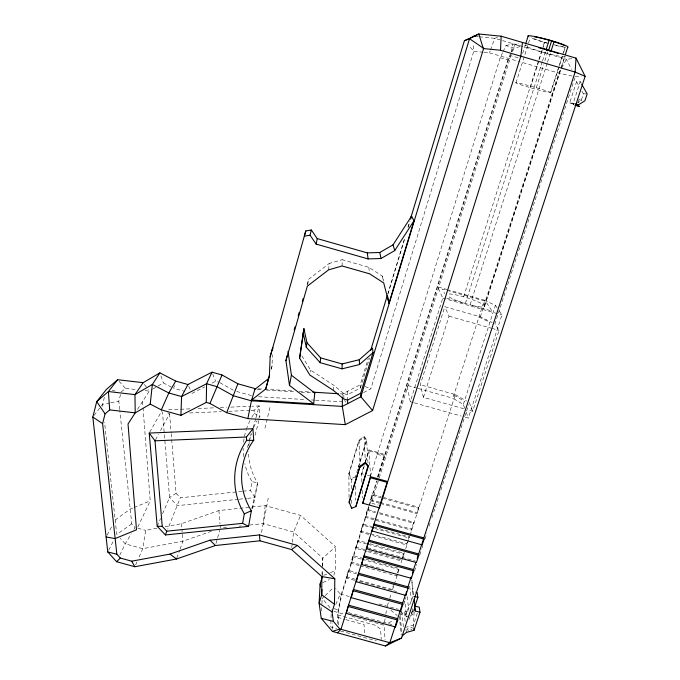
<?xml version="1.0" encoding="UTF-8"?>
<svg xmlns="http://www.w3.org/2000/svg" width="680" height="680" viewBox="0 0 680 680"><rect width="100%" height="100%" fill="white"/><g stroke="black" fill="none" stroke-linecap="round" stroke-linejoin="round"><path stroke-width="0.51" stroke-dasharray="3.4 2.55" d="M343.842 399.024L343.885 393.652L333.71 385.245L310.42 370.013L300.959 354.322M322.626 575.731L322.677 570.554M322.728 566.414L322.813 558.127L335.546 546.745L300.577 515.398L265.192 505.58L250.47 507.161M333.829 575.255L335.231 570.733L335.546 546.745M338.521 625.073L338.733 609.968L341.743 594.38L377.017 481.236M337.62 623.654L337.798 612.45L341.3 594.328L368.73 506.328M342.082 265.974L342.227 259.709L368.798 267.291L382.415 276.131L383.681 281.036M332.444 629.391L332.596 623.296M331.151 614.287L330.786 626.994L336.541 628.575M271.218 369.18L272.008 366.214L272.468 354.781M333.489 390.481L333.71 385.245M321.58 610.988L321.878 604.707M321.921 603.662L322.116 599.479M322.005 574.54L322.201 570.435M322.405 566.329L322.813 558.127L293.582 532.024L263.185 523.6L249.602 525.053M412.488 608.659L412.131 614.924L410.261 615.468M414.154 612.009L413.398 625.082L413.788 628.218M328.601 269.866L329.214 263.475L342.227 259.709M265.192 505.58L263.185 523.6L261.264 533.723M291.762 547.476L292.247 543.354M292.366 542.325L293.582 532.024L300.577 515.398M310.173 372.011L310.42 370.013M511.471 51.773L512.482 43.919L521.024 46.419L514.148 48.008L505.937 45.602L503.302 51.195M156.901 528.258L145.656 530.366L142.774 548.683L138.593 558.178M384.531 622.123L385.195 618.077M385.849 614.023L386.673 608.948M252.467 508.861L254.983 497.539L250.418 490.442L251.982 481.635L248.684 475.388A69.887 66.7 5.8 0 1 244.792 463.683M263.168 524.85L268.617 496.111M307.522 285.175L308.677 279.225L329.214 263.475M251.821 508.683L257.601 482.868A64.328 61.37 5.8 0 1 248.54 451.494M264.979 428.221L270.394 405.433M104.363 397.375L102.603 404.311L103.062 408.519M119.697 409.564L118.813 401.183L121.159 392.046L125.46 388.339L135.821 389.546M255.059 435.242L259.344 418.863M253.224 427.728L255.654 418.803M255.926 417.809L259.173 405.909L251.804 406.224M247.486 447.491L251.269 433.678A64.328 61.37 5.8 0 0 249.815 439.178M174.445 385.585L173.689 388.288L184.858 391.416M215.985 543.473L219.768 530.213M271.192 369.087L272.008 366.214M307.224 284.3L308.677 279.225M343.885 393.652L347.582 394.689L360.451 388.008L360.289 384.701L368.279 358.317M387.625 294.398L404.821 237.575M407.889 227.426L409.428 222.351M388.084 293.718L405.178 237.26M408.229 227.179L410.057 221.127M360.451 388.008L369.512 358.071M363.57 392.589L370.829 388.824L473.798 51.153L469.31 46.172M349.052 497.548L348.882 473.382L359.082 440.037L364.063 436.424L366.613 439.594L367.948 462.536M358.3 467.746L366.673 440.495L364.106 437.317L359.108 440.938L348.891 474.368L351.254 479.468L355.198 477.836L366.613 439.594M361.904 482.043L361.573 473.679L364.012 465.758M365.228 461.805L368.892 449.93L384.548 454.317L384.65 455.252L368.951 450.857L365.585 461.771M364.361 465.732L361.607 474.657L363.562 475.201M370.464 476.144L500.233 57.723L502.868 52.13M354.526 580.303L346.375 578.06L346.375 576.836L348.389 570.367L356.532 572.619M359.159 565.522L350.99 563.261L352.979 555.637L398.897 568.344L399.032 569.551L394.596 583.338M366.681 551.327L355.657 548.275L357.74 540.362L365.925 542.631M368.713 534.438L360.663 532.202L362.814 524.076L371.858 526.583M379.482 512.729L413.729 522.257L411.51 529.134L411.68 530.247L365.296 517.352L367.396 509.363L375.453 511.606M379.584 503.251L370.481 500.718L370.421 499.673L372.104 494.267L381.191 496.8M377.468 477.046L384.548 454.317M368.968 505.571L376.669 480.853M377.859 477.046L508.342 58.386L511.062 52.742M378.267 477.241L508.317 60.086L511.904 52.657M378.293 480.93L371.356 503.158L378.335 505.096M379.236 477.896L510.969 55.7L518.653 57.944M413.338 402.569L410.278 401.71L442.765 298.078L437.623 286.85L447.788 289.748M522.631 53.448L525.36 44.922M463.633 408.705L423.427 397.366L420.282 384.727L444.805 306.705L480.352 316.829L492.192 322.507M515.976 82.875L530.298 37.519M423.427 397.366L449.055 316.183L444.805 306.705M463.615 296.786L538.577 60.579M538.9 59.568L541.781 50.481M543.065 46.444L544.34 42.407M530.366 87.695L542.215 50.38M542.529 49.368L544.774 42.313M542.258 61.829L465.383 303.484L462.74 302.676A19.822 2.966 17.3 0 1 447.916 296.191M542.581 60.817L546.116 49.691M536.325 87.72L543.626 64.787M544.901 60.8L547.757 51.825M547.162 63.266L470.084 304.827L472.66 305.499A19.822 2.966 17.3 0 0 477.623 301.707A19.822 2.966 17.3 0 0 446.998 294.312M547.485 62.254L551.038 51.136M550.486 92.718A18.148 0.807 15.9 0 0 527.578 85.28A18.148 0.807 15.9 0 0 521.942 85.119A18.148 0.807 15.9 0 0 550.486 92.718L562.394 55.684M562.717 54.68L565.292 46.673M550.749 92.573L562.377 56.389M563.669 52.368L565.284 47.336M464.754 408.332L463.318 404.438L452.863 398.233L484.389 300.186L448.808 290.037M393.881 583.942L392.105 589.466L356.532 579.64M397.426 572.925L398.897 568.344M370.022 543.77L403.793 553.137L400.554 564.825M372.733 535.551L406.921 545.037L406.767 543.898L409.012 536.902L372.861 526.864M380.596 503.531L417.01 513.681L418.565 507.221L382.202 497.08M387.311 605.973L388.535 602.157M389.767 598.34L391.298 593.581M392.513 589.789L393.703 586.101M402.39 559.121L404.532 552.449M405.722 548.743L409.802 536.087M410.108 535.117L455.319 394.613L420.282 384.727M480.352 316.829L558.781 73.126L566.465 59.322L572.194 58.608M484.483 305.804L561.17 67.566M561.501 66.555L564.748 56.457M484.466 306.612L560.898 69.216M561.221 68.204L565.123 56.083M463.318 404.438L495.414 305.371L484.389 300.186M399.916 616.114L399.475 617.474L401.225 634.967M400.444 614.482L401.684 610.657M403.869 603.95L404.796 601.077L406.598 616.879M405.407 599.216L406.011 597.346M414.553 571.064L416.772 564.238M419.815 554.871L421.838 548.675M422.118 547.783L422.764 545.81M425.008 538.909L426.955 532.924M429.182 526.073L430.134 523.133M431.911 517.675L434.699 509.099M435.319 507.195L468.656 404.617M574.898 77.766L494.921 323.816L499.06 330.412L472.685 411.255L467.653 409.836M574.048 104.227L569.662 102.952L576.581 81.694L580.261 81.609L581.247 83.368M465.29 417.205L468.341 418.064L501.942 314.942L497.785 308.856M569.662 102.952L573.215 103.207L580.261 81.609M573.707 104.847L573.181 104.627L573.827 103.742M577.983 102.927L579.13 99.433L581.706 100.3L578.604 99.594M414.043 609.067L412.131 614.924L411.638 610.971M581.935 91.213L583.389 93.806L581.179 100.572L577.601 102.808M417.308 613.164L413.398 625.082L405.798 627.3M176.885 558.016L179.724 550.111M180.081 549.117L182.92 541.212L182.231 532.958M484.228 52.343L489.464 52.861L490.161 50.923M490.518 49.955L494.717 38.318L497.479 37.408M242.046 491.325L180.268 497.819L167.773 529.108M413.202 596.148L404.676 617.1L409.334 615.74M408.96 619.548L413.312 608.889M157.191 526.252L160.488 518.577M162.554 513.791L169.558 497.496L162.477 411.935M335.767 604.469L340.255 594.039L335.554 588.472M135.66 564.825L136.918 561.977M137.828 527.009L150.212 500.863L143.046 407.881M511.513 51.808L515.125 44.294L518.798 43.367M512.354 51.722L514.148 48.008M119.799 555.135L125.256 543.856L131.206 533.817M108.715 550.111L113.908 539.971M107.066 535.219L112.31 525.376M155.499 439.892L158.517 434.299M160.531 430.576L169.583 413.814L167.773 412.87M149.744 432.149L161.797 410.958M133.909 529.252L134.997 527.425L131.767 523.829L119.807 410.609M137.522 409.309L149.294 391.111L151.929 389.572M94.044 415.471L100.767 406.708M101.379 405.909L102.603 404.311L109.693 402.942M258.731 418.276L259.879 416.815L259.173 405.909L254.09 410.219L254.201 413.423A69.887 66.7 5.8 0 0 250.954 418.761M324.428 596.266L322.167 598.434L332.911 611.099M325.185 595.544L333.464 587.605M400.137 615.434L404.115 612.06L408.74 610.759M115.175 520.013L130.212 509.099L133.067 507.926M131.767 523.829L116.747 534.438L104.55 422.195M171.207 433.687L176.06 493.315L169.558 497.496L177.225 505.682L238.17 499.298M152.805 389.062L157.191 386.495M158.066 385.985L163.327 382.908L172.745 387.796M340.408 393.848L342.457 393.975L360.289 384.701M191.964 393.405L204.714 386.886M211.998 383.163L215.636 381.293L219.062 382.253M388.577 622.906L393.116 620.644M322.889 582.598L329.315 579.649M351.373 488.716L351.245 478.473L355.173 476.85M134.019 507.526L150.212 500.863M323.595 575.34L329.409 573.036M330.378 572.654L335.231 570.733M165.087 526.728L181.458 523.668L218.909 510.552L249.416 507.271M211.48 531.259L182.92 541.212L142.774 548.683L125.256 543.856L120.292 538.365M505.937 45.602L512.482 43.919M110.712 402.747L118.813 401.183M223.482 527.841L226.619 527.501M239.156 526.167L241.247 525.946M243.091 491.215L250.418 490.442M239.224 499.188L246.576 498.414M247.63 498.312L254.983 497.539L257.601 482.868L251.982 481.635M575.221 76.755L581.17 76.491M168.64 409.768L190.748 408.825M198.118 408.51L214.956 407.796M220.226 407.567L226.542 407.303M230.75 407.116L250.75 406.266M189.652 412.955L221.349 411.613M228.744 411.298L249.866 410.397M250.92 410.354L254.09 410.219M583.389 93.806L587.18 93.916M258.247 388.815L263.483 389.138M264.537 389.207L292.833 390.94M299.124 391.323L310.649 392.028M256.981 389.495L262.233 389.81M266.433 390.074L293.751 391.748M301.113 392.199L311.618 392.836M258.655 396.712L306.144 399.627M311.423 399.95L314.585 400.146M315.613 400.205L345.363 402.033L344.717 400.24M475.32 36.405L478.38 36.703M479.4 36.805L494.717 38.318L501.517 40.307M483.183 52.241L473.526 51.289L473.399 43.52M145.155 390.626L149.294 391.111L148.07 389.427M112.285 390.49L115.243 391.008M572.144 76.075L558.781 73.126L520.446 61.922M334.109 608.693L338.733 609.968M348.432 612.604L392.334 624.69M333.888 611.371L343.825 614.108M351.875 616.318L384.038 625.167L385.067 639.752M337.756 614.907L375.522 625.294L380.587 629.178L381.242 639.574M337.722 617.398L344.82 619.344M345.831 619.625L364.089 624.648L364.403 633.93M340.587 631.023L376.372 640.849M366.8 544.009L357.765 541.501L357.74 540.362M367.803 544.281L403.937 554.302L403.793 553.137M367.65 547.808L415.25 561.009M355.631 547.119L364.828 549.669M368.917 550.8L400.605 559.581M367.684 551.608L401.769 561.051M361.182 559.071L352.997 556.81L352.979 555.637M362.202 559.351L399.032 569.551M364.709 564.162L383.894 569.466M350.974 562.071L359.125 564.332M360.179 565.803L396.958 575.977L396.839 574.762M356.558 573.827L348.398 571.574L348.389 570.367M413.78 594.873L411.757 579.666L412.565 591.277L416.279 592.306M346.375 576.836L355.521 579.36M359.337 581.238L396.576 591.524M137.904 528.224L145.656 530.366M378.973 603.95L398.438 609.314M340.255 594.039L349.426 596.564M381.284 497.837L372.164 495.295L372.104 494.267M382.296 498.125L418.744 508.283L418.565 507.221M370.421 499.673L379.5 502.206M380.511 502.486L416.832 512.601M375.53 512.678L367.455 510.433L367.396 509.363M379.567 513.799L413.899 523.354L413.729 522.257M365.245 516.273L374.298 518.789M375.309 519.069L411.51 529.134M373.932 528.25L362.856 525.173L362.814 524.076M374.935 528.53L409.173 538.033L409.012 536.902M360.629 531.088L369.656 533.596M370.659 533.868L406.767 543.898M236.631 391.459L251.464 395.624M377.238 454.283L384.769 456.382M361.573 473.679L363.519 474.223M367.421 475.312L370.345 476.127M417.137 388.161L406.938 385.279L410.278 401.71M418.157 388.45L452.863 398.233M414.358 402.857L461.21 416.058M449.055 316.183L490.892 328.083M491.912 328.372L499.06 330.412M446.794 298.188L492.006 311.075L485.698 301.376L442.442 289.043L444.618 293.615M442.765 298.078L501.942 314.942M573.215 103.207L575 103.725M502.494 40.596L566.465 59.322L571.531 69.411M489.464 52.861L519.443 61.625M500.233 57.723L508.317 60.086M365.083 386.572L370.829 388.824M478.966 317.041L489.897 322.405M219.972 382.763L234.651 390.906M455.319 394.613L466.684 401.106M453.875 395.072L464.355 401.243M254.294 413.304L259.879 416.815M390.898 610.223L397.137 615.494M176.06 493.315L180.268 497.819M119.051 381.284L125.46 388.339M144.389 384.361L147.458 388.577M495.414 305.371L497.19 307.981M576.581 81.694L579.496 86.887M348.882 473.382L351.245 478.473M188.76 386.3L191.165 391.629M212.738 374L215.636 381.293M469.31 402.602L472.685 411.255M466.191 412.225L468.341 418.064M342.457 393.975L343.102 395.769M160.93 375.878L163.327 382.908M382.415 276.131L383.546 281.996M412.565 591.277L413.075 595.17M409.649 586.168L411.604 601.553M368.798 267.291L369.623 273.819M407.175 596.632L408.791 610.164M404.115 612.06L405.238 622.2M406.028 629.357L406.368 632.442M401.795 611.677L403.521 627.946M400.24 616.462L401.914 632.867M181.458 523.668L182.146 531.921M218.909 510.552L220.014 524.025M220.09 525.062L220.346 528.173M169.583 413.814L171.122 432.642M142.554 401.54L142.962 406.819M368.892 449.93L370.506 475.694M364.063 436.424L365.33 461.252M362.245 490.475L362.534 497.862M359.082 440.037L359.958 464.049M355.385 486.021L355.716 500.344M351.517 500.012L351.585 505.146M347.565 391.315L347.607 400.078M248.803 445.723A64.328 61.37 5.8 0 1 249.297 441.975M253.623 427.457A64.328 61.37 5.8 0 1 257.176 420.69M243.576 456.594A69.887 66.7 5.8 0 1 243.168 448.392M243.55 442.246A69.887 66.7 5.8 0 1 246.109 430.176M246.424 429.199A69.887 66.7 5.8 0 1 250.47 419.679M565.123 47.277A20.825 1.802 15.5 0 1 554.523 45.143M546.899 43.137A20.825 1.802 15.5 0 1 529.873 37.374M563.057 46.589A18.3 1.59 15.5 0 1 553.741 44.718M548.394 43.333A18.3 1.59 15.5 0 1 531.454 37.587M406.954 614.915A2.652 1.224 -18.1 0 1 405.697 613.666A2.652 1.224 -18.1 0 1 408.62 612.102M412.207 628.77A2.677 1.275 -18.2 0 1 410.712 629.808M408.74 630.224A2.677 1.275 -18.2 0 1 408.212 628.167A2.677 1.275 -18.2 0 1 412.344 627.716M564.986 56.491A20.782 1.623 15.6 0 1 541.373 51.706A20.782 1.623 15.6 0 1 526.77 45.296"/><path stroke-width="1.02" d="M106.114 537.013L115.141 538.56L136.501 529.813L128.027 423.997L135.218 412.87L150.229 404.124L161.339 409.87L180.931 415.352L206.269 402.433L209.933 403.461L226.661 412.7L247.86 418.633L251.413 400.826L255.102 388.628L237.881 383.792L222.02 374.986L212.016 372.173L187.96 384.523L175.712 381.089L159.902 372.87L143.157 382.678L117.631 379.712L106.369 389.445L96.713 401.633L92.82 417.061L107.763 551.956L116.62 561.714L134.827 566.721L176.528 559.002L215.407 545.513L259.913 540.804L291.516 549.542L321.903 576.589L321.708 594.804L319.115 603.219L321.24 618.307L332.392 631.423L385.5 646L401.54 638.053L585.131 76.322L576.019 58.123L501.168 36.21L478.796 34L464.397 40.723L410.652 218.288M342.423 397.086L342.303 406.411L345.312 424.643L247.86 418.633M401.54 638.053L389.81 642.727L339.847 629.009L333.387 621.409L332.078 611.94L334.475 604.248L334.806 578.765L297.389 545.402L259.522 534.922L210.01 540.183L169.983 554.098L131.716 561.187L120.318 558.059L116.849 554.234L107.763 551.956M373.005 352.699L359.533 364.523L342.065 368.841L342.133 363.962L320.654 357.892L307.003 342.771L303.918 328.67L299.625 358.156L309.791 374.995L333.489 390.481L343.842 399.024L347.607 400.078L360.697 393.286L373.005 352.699L372.538 348.083L359.303 359.712L342.133 363.962M206.269 402.433L206.584 383.741L212.016 372.173M180.931 415.352L181.569 396.55L187.96 384.523M272.672 349.588L272.756 347.505L270.147 356.779L269.382 376.116L265.719 388.986L251.659 400.036L313.659 403.844L289.476 385.433L285.949 360.697L286.986 355.997M585.131 76.322L575.127 72.072L500.506 50.243L501.168 36.21M321.963 589.509L321.708 594.804L334.475 604.248M322.074 577.533L320.127 583.856L319.115 603.219L332.078 611.94M576.019 58.123L575.127 72.072L421.982 543.66L422.195 544.901L372.257 531.038L372.19 529.831M342.065 368.841L320.203 362.678L320.654 357.892M313.582 404.642L314.849 392.284M150.229 404.124L152.362 384.447L159.902 372.87M522.469 42.441L520.837 56.194L379.525 507.883L362.746 503.217L370.566 476.731L387.379 481.423M303.918 328.67L299.625 358.156M320.203 362.678L306.306 347.293L307.003 342.771M248.582 526.362L242.615 523.337L244.29 513.859L240.72 507.152A75.641 71.774 5.9 0 1 246.585 440.462L246.466 437.01L252.951 428.723L149.218 433.067L157.191 526.252L165.418 534.965L248.582 526.362L251.362 510.748A68.892 65.391 5.9 0 1 252.493 441.915L253.716 440.36L252.951 428.723M289.476 385.433L291.414 375.224L288.023 351.288M317.22 238.587L367.31 252.892L379.78 252.484L393.04 244.843L411.587 216.087L413.975 220.822L394.74 250.597L380.995 258.502L368.084 258.918L316.166 244.103L317.22 238.587L311.329 230.001L305.804 230.928L270.147 356.779M316.166 244.103L310.054 235.212L311.329 230.001M116.849 554.234L102.603 423.598L105.077 413.856L109.675 409.904L135.218 412.87L134.963 394.621L143.157 382.678M265.719 388.986L269.552 374.833M305.804 230.928L304.334 236.173L310.054 235.212M294.134 329.978L295.001 326.927M298.205 315.767L299.081 312.724M302.277 301.554L303.152 298.512M285.949 360.697L307.326 286.161L328.601 269.866L342.082 265.974L369.623 273.819L383.732 282.974L388.969 303.263L413.975 220.822M370.736 350.2L387.32 295.409M410.669 219.113L411.587 216.087M345.312 424.643L372.606 410.558L483.633 48.399L469.523 38.717L464.397 40.723M360.034 466.148L349.078 501.763L351.628 508.342L355.861 506.6L368.186 466.726L368.126 465.681L365.389 462.289L360.034 466.148L349.087 502.894M368.126 465.681L355.861 506.6M362.746 503.217L370.566 476.731M379.754 505.725L386.75 483.446M346.392 613.445L348.551 605.158L397.63 618.673L397.766 620.092L395.53 626.968L346.392 613.445L346.392 612.042M351.33 597.694L353.473 589.475L402.696 603.049L402.849 604.435L400.63 611.277L351.33 597.694L351.322 596.326M356.346 581.731L358.572 573.206L407.957 586.857L408.127 588.2L405.79 595.383L356.346 581.731L356.32 580.406M361.717 564.604L364.021 555.849L413.576 569.568L413.754 570.869L411.332 578.332L361.717 564.604L361.675 563.321M366.69 548.777L368.942 540.167L418.642 553.953L418.837 555.22L416.449 562.564L366.69 548.777L366.639 547.527M372.257 531.038L374 524.067L423.852 537.923L424.065 539.146L422.195 544.901M525.683 43.911L528.224 35.811M554.115 41.489L551.038 51.136L546.116 49.691L549.185 40.044L556.775 42.305A20.825 1.802 15.5 0 1 567.673 47.37L565.394 54.442M551.65 40.766L548.573 50.413L551.038 51.136M395.072 626.535L389.81 642.727L385.5 646M400.486 609.884L395.403 625.532L395.53 626.968M400.8 608.906L405.305 595.025M406.504 591.337L405.79 595.383M407.957 586.857L410.839 578M412.361 573.291L415.964 562.207M417.154 558.535L421.685 544.595M575.424 105.12L577.116 105.596L577.413 104.678L575.722 104.201M415.004 606.135L417.885 597.354L417.205 592.56M402.228 635.936L406.368 632.442L414.052 630.309L419.976 612.281L419.262 607.206L414.494 605.982L415.149 610.946L419.976 612.281M237.881 383.792L226.661 412.7M165.418 534.965L166.795 531.19L162.231 526.346L154.998 440.818L149.218 433.067M209.933 403.461L222.02 374.986M161.339 409.87L168.819 392.98L175.712 381.089M117.631 379.712L108.409 391.536L96.713 401.633L105.077 413.856M337.475 632.817L340.969 629.314L379.44 506.736L379.525 507.883M116.62 561.714L120.318 558.059M254.873 389.359L268.464 378.666M360.069 467.185L365.44 463.318L365.389 462.289M291.516 549.542L297.389 545.402M576.053 104.576L578.569 104.771L584.919 100.793L587.18 93.916L581.74 84.243M244.29 513.859L251.362 510.748M332.392 631.423L339.847 629.009M166.795 531.19L242.615 523.337M154.998 440.818L246.466 437.01M246.687 440.334L253.716 440.36M157.191 526.252L162.231 526.346M312.749 392.156L338.368 393.728M473.271 36.202L475.32 36.405M500.506 50.243L483.344 48.552L478.796 34L469.523 38.717L360.868 396.788L342.303 406.411L251.413 400.826L233.495 395.802L216.988 386.656L206.584 383.741L181.569 396.55L168.819 392.98L152.362 384.447L134.963 394.621L108.409 391.536L109.675 409.904M321.903 576.589L334.806 578.765M321.24 618.307L333.387 621.409M414.137 596.385L417.885 597.354M348.551 606.543L397.766 620.092M369.01 541.399L418.837 555.22M364.072 557.115L413.754 570.869M358.606 574.515L408.127 588.2M353.49 590.818L402.849 604.435M370.634 477.793L387.498 482.502M374.076 525.258L424.065 539.146M549.185 40.044L546.388 39.261A20.825 1.802 15.5 0 0 528.037 36.244M546.116 49.691L548.641 50.405M575.892 103.989L578.569 104.771M577.116 105.596L579.692 106.454L574.957 105.247M92.82 417.061L102.603 423.598M169.983 554.098L176.528 559.002M291.414 375.224L314.772 393.031M210.01 540.183L215.407 545.513M372.606 410.558L360.868 396.788L360.697 393.286M365.44 463.318L368.186 466.726M131.716 561.187L134.827 566.721M393.04 244.843L394.74 250.597M303.17 332.953L306.306 347.293M379.78 252.484L380.995 258.502M387.473 295.732L388.969 303.263M320.127 583.856L320.569 586.985M411.153 577.014L411.332 578.332M367.31 252.892L368.084 258.918M413.788 628.218L414.052 630.309M414.324 598.927L415.149 610.946M259.522 534.922L259.913 540.804M359.303 359.712L359.533 364.523M351.611 507.195L351.628 508.342M347.607 400.078L347.625 403.656M538.968 47.77A20.782 1.623 15.6 0 1 542.444 48.671M543.32 48.909A20.782 1.623 15.6 0 1 553.698 51.944M554.642 52.249A20.782 1.623 15.6 0 1 558.135 53.422M534.446 36.788A18.3 1.59 15.5 0 1 542.011 38.377M542.895 38.598A18.3 1.59 15.5 0 1 558.688 43.214M559.589 43.537A18.3 1.59 15.5 0 1 561.994 44.438M562.674 44.71A18.3 1.59 15.5 0 1 564.162 45.373"/></g></svg>
